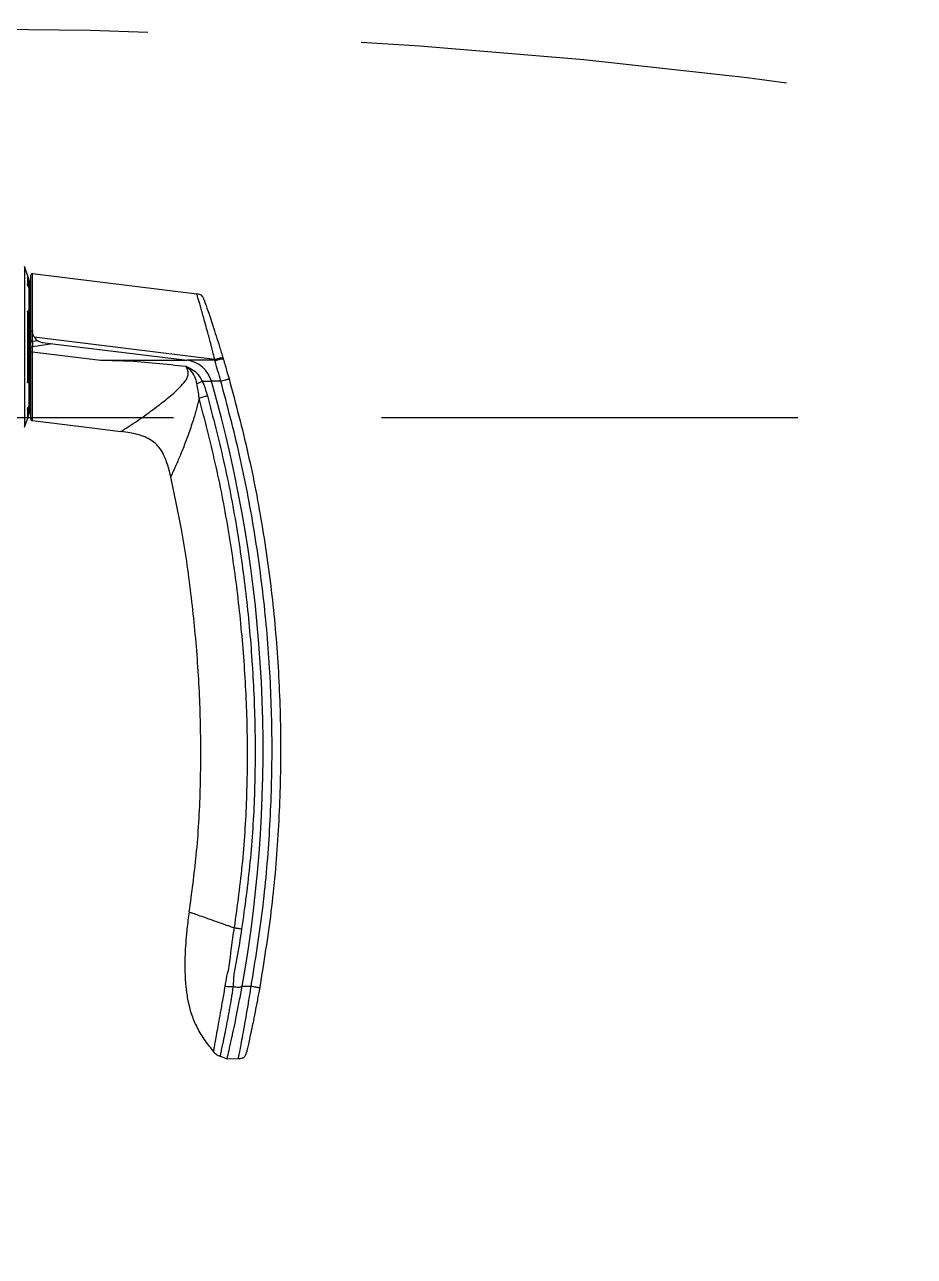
# Model space of a CAD drawing. Header units: millimetres. Extents: x 106699 to 122058, y 158555 to 162844.
# Drawn here: x 112323.98 to 112334.66, y 160073.76 to 160088.55 of the extents above; entities that cross this region are included whole.
import ezdxf

# ---------------------------------------------------------------- set-up
doc = ezdxf.new("R2010")
doc.units = ezdxf.units.MM
doc.linetypes.add('300_Z4_FCD_F03$0$GESTRICHELT', pattern=[0.75, 0.5, -0.25])
doc.linetypes.add('HIDDEN', pattern=[0.375, 0.25, -0.125])
doc.layers.add('300_Z4_FCD_F03$0$0-LNS-VL8', color=252, linetype='Continuous')
doc.layers.add('300_Z4_FCD_F03$0$3-EXT-PRF', color=231, linetype='Continuous')
doc.layers.add('300_Z4_STR_F03$0$AUDIT_D_220920114151-103', color=251, linetype='Continuous', lineweight=5)

# ---------------------------------------------------------------- blocks, each defined once
blk = doc.blocks.new('A$C6495093d')
at = {"layer": '300_Z4_FCD_F03$0$0-LNS-VL8', "linetype": '300_Z4_FCD_F03$0$GESTRICHELT', "ltscale": 10}
blk.add_arc((1.629, 77.946), 77.946, 270, 0.13297, dxfattribs=at)
at = {"layer": '300_Z4_FCD_F03$0$3-EXT-PRF', "linetype": 'Continuous', "lineweight": 25}
for p, q in [((74.913, 76.955), (75.012, 76.921)), ((76.794, 76.955), (74.913, 76.955)), ((74.991, 76.865), (74.991, 76.864)), ((74.991, 76.865), (74.991, 76.865)), ((75.119, 76.921), (75.012, 76.921)), ((75.039, 76.912), (75.095, 76.893)), ((75.14, 76.912), (75.039, 76.912)), ((75.095, 76.893), (75.188, 76.893)), ((75.197, 76.891), (75.106, 76.891)), ((75.176, 76.902), (75.453, 76.902)), ((75.176, 76.902), (75.186, 76.899)), ((75.197, 76.891), (75.188, 76.893)), ((75.23, 76.891), (75.197, 76.891)), ((75.224, 76.892), (75.233, 76.891)), ((75.486, 76.891), (75.233, 76.891)), ((75.243, 76.891), (75.243, 76.884)), ((75.436, 76.92), (75.436, 76.914)), ((76.263, 76.921), (75.444, 76.921)), ((75.459, 76.899), (75.453, 76.902)), ((75.455, 76.914), (75.483, 76.895)), ((75.459, 76.899), (75.459, 76.911)), ((76.245, 76.912), (75.461, 76.912)), ((75.48, 76.892), (75.48, 76.896)), ((75.486, 76.891), (75.48, 76.892)), ((75.486, 76.891), (75.492, 76.891)), ((75.49, 76.893), (76.217, 76.893)), ((75.49, 76.893), (75.495, 76.891)), ((76.212, 76.891), (75.495, 76.891)), ((75.795, 76.864), (75.697, 76.068)), ((75.706, 74.729), (75.966, 76.842)), ((75.795, 76.864), (75.855, 76.864)), ((75.797, 76.884), (75.856, 76.884)), ((75.889, 76.623), (75.855, 76.864)), ((75.919, 76.864), (75.855, 76.864)), ((75.855, 76.864), (75.855, 76.864)), ((75.855, 76.864), (75.855, 76.864)), ((75.856, 76.884), (75.917, 76.884)), ((75.917, 76.884), (76.03, 76.884)), ((75.919, 76.864), (75.928, 76.805)), ((75.919, 76.864), (75.92, 76.864)), ((75.92, 76.865), (75.92, 76.864)), ((76.034, 76.865), (75.92, 76.865)), ((76.033, 76.864), (76.034, 76.865)), ((76.033, 76.864), (76.033, 76.864)), ((76.04, 76.864), (76.033, 76.864)), ((76.04, 76.864), (76.711, 76.864)), ((76.212, 76.891), (76.217, 76.893)), ((76.214, 76.891), (76.221, 76.891)), ((76.226, 76.892), (76.221, 76.891)), ((76.473, 76.891), (76.221, 76.891)), ((76.224, 76.895), (76.252, 76.914)), ((76.226, 76.892), (76.226, 76.896)), ((76.248, 76.899), (76.248, 76.911)), ((76.253, 76.902), (76.248, 76.899)), ((76.253, 76.902), (76.53, 76.902)), ((76.27, 76.914), (76.27, 76.92)), ((76.464, 76.884), (76.464, 76.891)), ((76.473, 76.891), (76.483, 76.892)), ((76.475, 76.891), (76.477, 76.891)), ((76.711, 76.864), (76.475, 74.94)), ((76.476, 76.891), (76.477, 76.891)), ((76.509, 76.891), (76.477, 76.891)), ((76.519, 76.893), (76.509, 76.891)), ((76.601, 76.891), (76.509, 76.891)), ((76.519, 76.893), (76.612, 76.893)), ((76.521, 76.899), (76.53, 76.902)), ((76.668, 76.912), (76.567, 76.912)), ((76.694, 76.921), (76.588, 76.921)), ((76.612, 76.893), (76.668, 76.912)), ((76.694, 76.921), (76.794, 76.955)), ((75.904, 76.744), (75.889, 76.623)), ((75.889, 76.623), (75.697, 75.054)), ((75.697, 76.068), (75.697, 75.054)), ((75.696, 74.726), (75.697, 75.054)), ((75.452, 74.877), (75.452, 74.767)), ((67.553, 74.668), (67.524, 74.586)), ((75.452, 74.659), (75.452, 74.767)), ((75.692, 74.727), (75.696, 74.726)), ((75.696, 74.726), (75.706, 74.729)), ((67.524, 74.586), (67.526, 74.454)), ((75.721, 74.633), (75.712, 74.63)), ((68.373, 74.409), (68.373, 74.303))]:
    blk.add_line(p, q, dxfattribs=at)
at = {"layer": '300_Z4_FCD_F03$0$3-EXT-PRF', "linetype": 'Continuous', "lineweight": 25, "flags": 128}
for points in [[(74.991, 76.864), (74.905, 76.168), (74.863, 75.828)], [(75.188, 76.893), (75.16, 76.904), (75.14, 76.912)], [(75.176, 76.902), (75.171, 76.905), (75.157, 76.91), (75.147, 76.914)], [(75.436, 76.914), (75.442, 76.91), (75.453, 76.902)], [(75.461, 76.912), (75.478, 76.901), (75.49, 76.893)], [(76.217, 76.893), (76.233, 76.904), (76.245, 76.912)], [(76.253, 76.902), (76.257, 76.905), (76.265, 76.91), (76.27, 76.914)], [(76.567, 76.912), (76.539, 76.901), (76.519, 76.893)], [(76.56, 76.914), (76.55, 76.91), (76.53, 76.902)]]:
    blk.add_lwpolyline(points, dxfattribs=at)
at = {"layer": '300_Z4_FCD_F03$0$3-EXT-PRF', "linetype": 'Continuous', "lineweight": 25}
for centre, radius, start, end in [((75.045, 76.928), 0.0171, 204.6772, 251.2742), ((75.106, 76.925), 0.0341, 251.2742, 270), ((75.145, 76.926), 0.0155, 210.506, 247.8801), ((75.139, 76.92), 0.00851, 274.2668, 315.3612), ((75.186, 76.903), 0.0099, 276.6875, 319.913), ((75.196, 76.898), 0.00678, 276.7597, 330.0784), ((75.464, 76.928), 0.0171, 204.6772, 236.1443), ((75.461, 76.924), 0.012, 236.4841, 271.2076), ((75.472, 76.923), 0.0156, 188.9102, 227.3011), ((75.489, 76.905), 0.012, 236.5026, 271.2555), ((75.868, 76.869), 0.0733, 167.8839, 183.9848), ((75.928, 76.869), 0.0733, 167.8838, 183.9876), ((76.04, 76.727), 0.137, 122.8691, 173), ((75.875, 76.869), 0.045, 353.9364, 19.4607), ((76.217, 76.905), 0.012, 268.7468, 303.4886), ((76.235, 76.923), 0.0156, 312.684, 351.1098), ((76.245, 76.924), 0.012, 268.7971, 303.5111), ((76.243, 76.928), 0.0171, 303.8557, 335.3228), ((76.51, 76.898), 0.00682, 209.3066, 263.1379), ((76.52, 76.903), 0.0101, 218.4495, 263.0639), ((76.568, 76.92), 0.00849, 224.7673, 265.7467), ((76.561, 76.926), 0.0155, 292.1055, 329.6312), ((76.601, 76.925), 0.0341, 270, 288.7258), ((76.662, 76.928), 0.0171, 288.7258, 335.3228), ((76.69, 76.864), 0.0205, 0, 90), ((75.358, 75.096), 0.341, 285.9347, 353), ((71.139, 89.873), 15.709, 259.8597, 285.9347)]:
    blk.add_arc(centre, radius, start, end, dxfattribs=at)
blk.add_ellipse((75.879, 76.864), major_axis=(-0.347, -0.004), ratio=0.000772, start_param=4.594386, end_param=4.780982, dxfattribs=at)
for points, knots in [([(75.011, 76.884), (75.011, 76.884), (75.008, 76.884), (75.002, 76.883), (74.997, 76.879), (74.992, 76.873), (74.991, 76.869), (74.991, 76.866)], [0, 0, 0, 0, 0.057904, 0.301467, 0.534316, 0.767152, 1, 1, 1, 1]), ([(74.991, 76.865), (74.991, 76.865), (74.991, 76.865), (74.991, 76.865), (74.991, 76.865), (74.991, 76.866), (74.991, 76.866), (74.991, 76.866), (74.991, 76.866), (74.991, 76.866), (74.991, 76.866)], [0, 0, 0, 0, 0.0794773, 0.3708467, 0.5711184, 0.710226, 0.8561585, 0.914802, 0.9741974, 1, 1, 1, 1]), ([(74.991, 76.865), (74.991, 76.865), (74.991, 76.865), (74.991, 76.865), (74.991, 76.865)], [0, 0, 0, 0, 0.8749622, 1, 1, 1, 1]), ([(74.991, 76.864), (74.994, 76.864), (75.001, 76.864), (75.049, 76.864), (75.123, 76.864), (75.223, 76.864), (75.344, 76.864), (75.484, 76.864), (75.635, 76.864), (75.742, 76.864), (75.795, 76.864)], [0, 0, 0, 0, 0.125578, 0.250178, 0.375537, 0.500083, 0.625375, 0.75001, 0.875134, 1, 1, 1, 1]), ([(75.011, 76.884), (75.013, 76.884), (75.018, 76.884), (75.048, 76.884), (75.103, 76.884), (75.181, 76.884), (75.277, 76.884), (75.391, 76.884), (75.518, 76.884), (75.654, 76.884), (75.749, 76.884), (75.797, 76.884)], [0, 0, 0, 0, 0.083479, 0.197202, 0.310925, 0.425471, 0.540021, 0.655022, 0.770028, 0.885012, 1, 1, 1, 1]), ([(75.119, 76.921), (75.12, 76.921), (75.122, 76.921), (75.128, 76.92), (75.135, 76.918), (75.141, 76.916), (75.145, 76.914), (75.147, 76.914)], [0, 0, 0, 0, 0.2002286, 0.4002854, 0.6048108, 0.8184389, 1, 1, 1, 1]), ([(75.186, 76.899), (75.189, 76.898), (75.195, 76.896), (75.208, 76.893), (75.217, 76.892), (75.224, 76.892)], [0, 0, 0, 0, 0.253074, 0.506156, 1, 1, 1, 1]), ([(75.436, 76.914), (75.435, 76.915), (75.433, 76.916), (75.433, 76.918), (75.436, 76.92), (75.44, 76.921), (75.443, 76.921), (75.444, 76.921)], [0, 0, 0, 0, 0.225754, 0.451663, 0.672764, 0.883996, 1, 1, 1, 1]), ([(75.48, 76.892), (75.479, 76.892), (75.475, 76.893), (75.467, 76.895), (75.462, 76.897), (75.459, 76.899)], [0, 0, 0, 0, 0.253026, 0.50605, 1, 1, 1, 1]), ([(75.483, 76.895), (75.484, 76.894), (75.487, 76.892), (75.492, 76.891), (75.495, 76.891), (75.495, 76.891)], [0, 0, 0, 0, 0.335214, 0.968186, 1, 1, 1, 1]), ([(75.966, 76.842), (75.979, 76.849), (76.001, 76.861), (76.025, 76.863), (76.033, 76.864)], [0, 0, 0, 0, 0.637899, 1, 1, 1, 1]), ([(76.034, 76.865), (76.033, 76.867), (76.033, 76.871), (76.033, 76.877), (76.032, 76.882), (76.031, 76.884), (76.03, 76.884), (76.03, 76.884), (76.03, 76.884)], [0, 0, 0, 0, 0.219186, 0.438365, 0.657688, 0.877302, 0.976811, 1, 1, 1, 1]), ([(76.03, 76.884), (76.07, 76.884), (76.151, 76.884), (76.269, 76.884), (76.383, 76.884), (76.493, 76.884), (76.582, 76.884), (76.644, 76.884), (76.683, 76.884), (76.688, 76.884), (76.69, 76.884)], [0, 0, 0, 0, 0.109881, 0.219761, 0.345355, 0.470944, 0.622596, 0.746269, 0.86994, 1, 1, 1, 1]), ([(76.212, 76.891), (76.213, 76.891), (76.217, 76.891), (76.22, 76.893), (76.222, 76.894)], [0, 0, 0, 0, 0.448936, 1, 1, 1, 1]), ([(76.248, 76.899), (76.246, 76.898), (76.243, 76.896), (76.235, 76.893), (76.23, 76.892), (76.226, 76.892)], [0, 0, 0, 0, 0.253076, 0.50615, 1, 1, 1, 1]), ([(76.263, 76.921), (76.264, 76.921), (76.268, 76.921), (76.272, 76.92), (76.273, 76.918), (76.273, 76.916), (76.271, 76.914), (76.27, 76.914)], [0, 0, 0, 0, 0.2002193, 0.4002876, 0.6048116, 0.8184389, 1, 1, 1, 1]), ([(76.483, 76.892), (76.486, 76.892), (76.493, 76.893), (76.506, 76.895), (76.515, 76.897), (76.521, 76.899)], [0, 0, 0, 0, 0.253022, 0.506054, 1, 1, 1, 1]), ([(76.56, 76.914), (76.562, 76.915), (76.566, 76.916), (76.574, 76.918), (76.58, 76.92), (76.585, 76.921), (76.587, 76.921), (76.588, 76.921)], [0, 0, 0, 0, 0.225758, 0.451668, 0.67277, 0.884004, 1, 1, 1, 1]), ([(75.697, 76.068), (75.697, 76.068), (75.697, 76.063), (75.697, 76.036), (75.696, 75.937), (75.691, 75.725), (75.666, 75.417), (75.639, 75.183), (75.626, 75.065)], [0, 0, 0, 0, 0.000004, 0.014222, 0.080424, 0.295642, 0.647743, 1, 1, 1, 1]), ([(74.333, 75.245), (74.367, 75.253), (74.43, 75.268), (74.514, 75.294), (74.59, 75.326), (74.661, 75.366), (74.724, 75.422), (74.774, 75.49), (74.807, 75.564), (74.831, 75.643), (74.85, 75.729), (74.859, 75.793), (74.863, 75.828)], [0, 0, 0, 0, 0.123084, 0.221769, 0.303911, 0.407659, 0.5, 0.59234, 0.696089, 0.778231, 0.876915, 1, 1, 1, 1]), ([(74.863, 75.828), (74.864, 75.827), (74.866, 75.824), (74.878, 75.804), (74.897, 75.774), (74.932, 75.72), (74.991, 75.632), (75.081, 75.504), (75.189, 75.36), (75.289, 75.235), (75.378, 75.139), (75.438, 75.084), (75.491, 75.049), (75.536, 75.039), (75.582, 75.044), (75.61, 75.058), (75.625, 75.065)], [0, 0, 0, 0, 0.056894, 0.113966, 0.17255, 0.232658, 0.355651, 0.484942, 0.616992, 0.751147, 0.81715, 0.881007, 0.91119, 0.939729, 0.968729, 1, 1, 1, 1]), ([(74.332, 75.248), (74.129, 75.204), (73.677, 75.108), (72.966, 75.006), (72.203, 74.931), (71.437, 74.894), (70.67, 74.896), (69.937, 74.938), (69.463, 75.002), (69.242, 75.032)], [0, 0, 0, 0, 0.12153, 0.270629, 0.42032, 0.570281, 0.720038, 0.869181, 1, 1, 1, 1]), ([(75.254, 74.913), (75.206, 74.924), (75.11, 74.947), (74.957, 74.994), (74.8, 75.048), (74.646, 75.108), (74.515, 75.163), (74.416, 75.208), (74.348, 75.238), (74.338, 75.243), (74.333, 75.245)], [0, 0, 0, 0, 0.110527, 0.21751, 0.361877, 0.502764, 0.637994, 0.766238, 0.887182, 1, 1, 1, 1]), ([(69.242, 75.03), (69.175, 75.039), (69.053, 75.055), (68.885, 75.07), (68.747, 75.078), (68.625, 75.081), (68.519, 75.079), (68.431, 75.074), (68.366, 75.068), (68.307, 75.061), (68.238, 75.051), (68.15, 75.033), (68.035, 75.001), (67.898, 74.947), (67.746, 74.857), (67.651, 74.78), (67.601, 74.74)], [0, 0, 0, 0, 0.117059, 0.213558, 0.292911, 0.357895, 0.425965, 0.476414, 0.512081, 0.538897, 0.579903, 0.632736, 0.694577, 0.786907, 0.888176, 1, 1, 1, 1]), ([(69.242, 75.03), (69.241, 75.027), (69.238, 75.021), (69.223, 74.976), (69.199, 74.907), (69.167, 74.818), (69.131, 74.713), (69.098, 74.62), (69.075, 74.555), (69.065, 74.524), (69.059, 74.508), (69.056, 74.5)], [0, 0, 0, 0, 0.150915, 0.306313, 0.461968, 0.614346, 0.760716, 0.899298, 0.945845, 0.977257, 1, 1, 1, 1]), ([(75.423, 74.938), (75.451, 74.945), (75.508, 74.96), (75.571, 75.003), (75.606, 75.041), (75.62, 75.058), (75.624, 75.063), (75.624, 75.064), (75.624, 75.064), (75.624, 75.064)], [0, 0, 0, 0, 0.3484046, 0.7256195, 0.923565, 0.9815293, 0.9947521, 0.9999828, 1, 1, 1, 1]), ([(75.625, 75.065), (75.625, 75.064), (75.624, 75.058), (75.612, 75.038), (75.589, 74.989), (75.538, 74.924), (75.48, 74.893), (75.452, 74.877), (75.452, 74.877)], [0, 0, 0, 0, 0.007253, 0.077785, 0.254793, 0.628376, 0.999984, 1, 1, 1, 1]), ([(75.281, 74.816), (75.027, 74.75), (74.52, 74.618), (73.747, 74.47), (72.968, 74.36), (72.184, 74.289), (71.398, 74.253), (70.611, 74.259), (69.824, 74.308), (69.303, 74.379), (69.043, 74.415)], [0, 0, 0, 0, 0.124906, 0.249757, 0.374843, 0.499814, 0.624638, 0.749649, 0.874859, 1, 1, 1, 1]), ([(69.056, 74.499), (69.314, 74.464), (69.832, 74.393), (70.614, 74.347), (71.396, 74.343), (72.177, 74.381), (72.956, 74.455), (73.73, 74.567), (74.498, 74.716), (75.002, 74.847), (75.254, 74.913)], [0, 0, 0, 0, 0.1251746, 0.2503163, 0.3753318, 0.500212, 0.625231, 0.7503093, 0.8751187, 1, 1, 1, 1]), ([(75.255, 74.913), (75.284, 74.916), (75.34, 74.923), (75.396, 74.933), (75.423, 74.938)], [0, 0, 0, 0, 0.514343, 1, 1, 1, 1]), ([(75.255, 74.913), (75.259, 74.897), (75.268, 74.866), (75.277, 74.833), (75.281, 74.816)], [0, 0, 0, 0, 0.4999988, 1, 1, 1, 1]), ([(75.452, 74.877), (75.425, 74.865), (75.369, 74.841), (75.311, 74.825), (75.281, 74.816)], [0, 0, 0, 0, 0.486287, 1, 1, 1, 1]), ([(75.423, 74.938), (75.428, 74.928), (75.437, 74.908), (75.447, 74.887), (75.452, 74.877)], [0, 0, 0, 0, 0.499994, 1, 1, 1, 1]), ([(75.706, 74.729), (75.736, 74.737), (75.786, 74.75), (75.861, 74.769), (75.929, 74.787), (76.009, 74.808), (76.092, 74.831), (76.174, 74.854), (76.248, 74.875), (76.314, 74.893), (76.371, 74.91), (76.424, 74.925), (76.466, 74.938), (76.472, 74.94), (76.475, 74.94)], [0, 0, 0, 0, 0.072678, 0.124082, 0.189339, 0.248148, 0.3377, 0.420643, 0.497017, 0.584209, 0.667701, 0.747622, 0.875232, 1, 1, 1, 1]), ([(76.407, 74.856), (76.404, 74.855), (76.399, 74.853), (76.356, 74.838), (76.29, 74.816), (76.204, 74.786), (76.1, 74.752), (75.983, 74.714), (75.856, 74.674), (75.766, 74.647), (75.721, 74.633)], [0, 0, 0, 0, 0.124617, 0.249642, 0.373978, 0.499202, 0.62391, 0.749287, 0.874257, 1, 1, 1, 1]), ([(76.407, 74.856), (76.418, 74.86), (76.436, 74.867), (76.458, 74.885), (76.47, 74.91), (76.473, 74.929), (76.475, 74.94)], [0, 0, 0, 0, 0.301286, 0.499999, 0.698715, 1, 1, 1, 1]), ([(67.606, 74.744), (67.594, 74.733), (67.571, 74.712), (67.559, 74.683), (67.553, 74.668)], [0, 0, 0, 0, 0.499998, 1, 1, 1, 1]), ([(68.368, 74.517), (68.318, 74.524), (68.247, 74.533), (68.158, 74.549), (68.097, 74.56), (68.007, 74.576), (67.895, 74.598), (67.775, 74.622), (67.677, 74.642), (67.606, 74.657), (67.561, 74.666), (67.555, 74.668), (67.553, 74.668)], [0, 0, 0, 0, 0.116697, 0.162841, 0.212598, 0.265974, 0.388692, 0.512919, 0.63557, 0.757589, 0.879043, 1, 1, 1, 1]), ([(67.606, 74.744), (67.608, 74.743), (67.614, 74.742), (67.659, 74.734), (67.726, 74.722), (67.817, 74.706), (67.93, 74.685), (68.061, 74.662), (68.21, 74.635), (68.316, 74.616), (68.371, 74.607)], [0, 0, 0, 0, 0.124886, 0.247177, 0.36818, 0.48918, 0.611539, 0.736542, 0.865745, 1, 1, 1, 1]), ([(68.373, 74.303), (68.668, 74.256), (69.256, 74.161), (70.147, 74.083), (71.041, 74.051), (71.935, 74.071), (72.826, 74.141), (73.711, 74.262), (74.589, 74.43), (75.164, 74.582), (75.452, 74.659)], [0, 0, 0, 0, 0.1250862, 0.2501001, 0.3752494, 0.5002431, 0.6253767, 0.7502625, 0.8750044, 1, 1, 1, 1]), ([(75.452, 74.659), (75.491, 74.67), (75.568, 74.691), (75.647, 74.718), (75.689, 74.726), (75.692, 74.727)], [0, 0, 0, 0, 0.486976, 0.955398, 1, 1, 1, 1]), ([(75.452, 74.659), (75.457, 74.642), (75.463, 74.619), (75.47, 74.593), (75.474, 74.581), (75.476, 74.572), (75.479, 74.563), (75.479, 74.563), (75.479, 74.562)], [0, 0, 0, 0, 0.313269, 0.413647, 0.500001, 0.586354, 0.68673, 1, 1, 1, 1]), ([(75.692, 74.727), (75.696, 74.713), (75.702, 74.693), (75.709, 74.667), (75.714, 74.65), (75.715, 74.639), (75.715, 74.632), (75.713, 74.631), (75.712, 74.63)], [0, 0, 0, 0, 0.250278, 0.374952, 0.499669, 0.624479, 0.749478, 1, 1, 1, 1]), ([(75.696, 74.726), (75.7, 74.713), (75.706, 74.693), (75.712, 74.667), (75.716, 74.65), (75.717, 74.639), (75.716, 74.632), (75.714, 74.631), (75.712, 74.63)], [0, 0, 0, 0, 0.251476, 0.376991, 0.502346, 0.627439, 0.75113, 1, 1, 1, 1]), ([(75.706, 74.729), (75.711, 74.713), (75.718, 74.691), (75.724, 74.666), (75.726, 74.654), (75.727, 74.645), (75.726, 74.635), (75.723, 74.634), (75.721, 74.633)], [0, 0, 0, 0, 0.311914, 0.412777, 0.500001, 0.587223, 0.688084, 1, 1, 1, 1]), ([(67.524, 74.586), (67.527, 74.585), (67.533, 74.583), (67.579, 74.573), (67.636, 74.559), (67.698, 74.545), (67.78, 74.527), (67.89, 74.503), (68.033, 74.474), (68.196, 74.442), (68.313, 74.42), (68.373, 74.409)], [0, 0, 0, 0, 0.1258422, 0.251236, 0.3344031, 0.4171852, 0.4996009, 0.6152549, 0.7371784, 0.8654142, 1, 1, 1, 1]), ([(75.479, 74.562), (75.189, 74.485), (74.61, 74.331), (73.726, 74.163), (72.835, 74.041), (71.938, 73.971), (71.039, 73.951), (70.14, 73.983), (69.244, 74.061), (68.652, 74.157), (68.356, 74.204)], [0, 0, 0, 0, 0.125, 0.2499999, 0.3749999, 0.4999999, 0.625, 0.7499999, 0.8749999, 1, 1, 1, 1]), ([(68.368, 74.516), (68.367, 74.505), (68.363, 74.476), (68.36, 74.442), (68.365, 74.418), (68.368, 74.412), (68.371, 74.41), (68.372, 74.409), (68.373, 74.409)], [0, 0, 0, 0, 0.307281, 0.793394, 0.908968, 0.9508, 0.975353, 1, 1, 1, 1]), ([(68.371, 74.607), (68.371, 74.593), (68.369, 74.565), (68.369, 74.533), (68.368, 74.517)], [0, 0, 0, 0, 0.500584, 1, 1, 1, 1]), ([(69.043, 74.415), (68.93, 74.432), (68.76, 74.458), (68.537, 74.506), (68.424, 74.513), (68.368, 74.516)], [0, 0, 0, 0, 0.503501, 0.7551132, 1, 1, 1, 1]), ([(68.371, 74.607), (68.411, 74.601), (68.49, 74.59), (68.603, 74.557), (68.794, 74.539), (68.944, 74.517), (69.056, 74.5)], [0, 0, 0, 0, 0.174918, 0.344668, 0.507807, 1, 1, 1, 1]), ([(75.712, 74.63), (75.699, 74.626), (75.66, 74.615), (75.582, 74.592), (75.518, 74.573), (75.479, 74.562)], [0, 0, 0, 0, 0.173983, 0.499997, 1, 1, 1, 1]), ([(67.526, 74.454), (67.526, 74.44), (67.527, 74.42), (67.535, 74.398), (67.542, 74.386), (67.552, 74.377), (67.572, 74.365), (67.591, 74.36), (67.605, 74.356)], [0, 0, 0, 0, 0.306269, 0.409186, 0.499997, 0.590819, 0.693727, 1, 1, 1, 1]), ([(67.526, 74.454), (67.529, 74.454), (67.535, 74.452), (67.585, 74.442), (67.663, 74.427), (67.769, 74.407), (67.898, 74.383), (68.046, 74.357), (68.206, 74.33), (68.317, 74.312), (68.373, 74.303)], [0, 0, 0, 0, 0.124604, 0.249049, 0.374268, 0.49917, 0.624246, 0.749609, 0.874303, 1, 1, 1, 1]), ([(69.056, 74.499), (69.054, 74.485), (69.05, 74.458), (69.045, 74.429), (69.043, 74.415)], [0, 0, 0, 0, 0.500005, 1, 1, 1, 1]), ([(68.356, 74.204), (68.306, 74.213), (68.208, 74.231), (68.066, 74.258), (67.935, 74.285), (67.821, 74.309), (67.727, 74.329), (67.658, 74.344), (67.614, 74.354), (67.608, 74.356), (67.605, 74.356)], [0, 0, 0, 0, 0.126077, 0.25097, 0.376357, 0.501314, 0.626007, 0.750977, 0.875163, 1, 1, 1, 1]), ([(68.373, 74.303), (68.37, 74.286), (68.366, 74.262), (68.361, 74.236), (68.359, 74.224), (68.357, 74.215), (68.356, 74.205), (68.356, 74.205), (68.356, 74.204)], [0, 0, 0, 0, 0.313283, 0.413655, 0.500001, 0.586344, 0.686716, 1, 1, 1, 1])]:
    blk.add_open_spline(points, degree=3, knots=knots, dxfattribs=at)
blk = doc.blocks.new('ÇEÇEVE')
at = {"xscale": 1.026355872782365, "yscale": 1.026355872782365, "zscale": 1.026355872782365}
blk.add_blockref('A$C6495093d', (104204.663, 177807.816), dxfattribs=at)
blk = doc.blocks.new('COLUMN')
at = {"layer": '300_Z4_STR_F03$0$AUDIT_D_220920114151-103', "true_color": 0x303030}
h = blk.add_hatch(color=250, dxfattribs=at)
h.dxf.hatch_style = 1
h.paths.add_polyline_path([(104767.618, 177818.405), (104852.616, 177818.405), (104852.616, 177903.408), (104767.618, 177903.408)])
h.paths.add_polyline_path([(104052.618, 177903.405), (104052.618, 177818.405), (103967.618, 177818.405), (103967.618, 177903.405)])
edge = h.paths.add_edge_path()
edge.add_line((104052.618, 177498.405), (104052.618, 177438.405))
h.paths.add_polyline_path([(103967.618, 177498.405), (104052.618, 177498.405), (104052.618, 177438.405), (103967.618, 177438.405)])
h.paths.add_polyline_path([(104852.618, 177438.405), (104767.618, 177438.405), (104767.618, 177498.405), (104852.618, 177498.405)])
h.paths.add_polyline_path([(104852.618, 177018.405), (104767.618, 177018.405), (104767.618, 177103.405), (104852.618, 177103.405)])
h.paths.add_polyline_path([(103967.618, 176233.405), (103967.618, 176318.405), (104052.618, 176318.405), (104052.618, 176233.405)])
h.paths.add_polyline_path([(103967.618, 177103.405), (104052.618, 177103.405), (104052.618, 177018.405), (103967.618, 177018.405)])

msp = doc.modelspace()

# ---------------------------------------------------------------- linework, layer by layer
at = {"layer": '300_Z4_STR_F03$0$AUDIT_D_220920114151-103', "color": 214, "linetype": 'HIDDEN', "lineweight": 30, "ltscale": 20, "true_color": 0xae1ea2}
msp.add_line((114035.766, 160083.827), (111915.963, 160083.827), dxfattribs=at)

# ---------------------------------------------------------------- block references
at = {"rotation": 90}
for name in ['COLUMN', 'ÇEÇEVE']:
    msp.add_blockref(name, (290210.777, 55802.164), dxfattribs=at)

doc.saveas('drawing.dxf')
